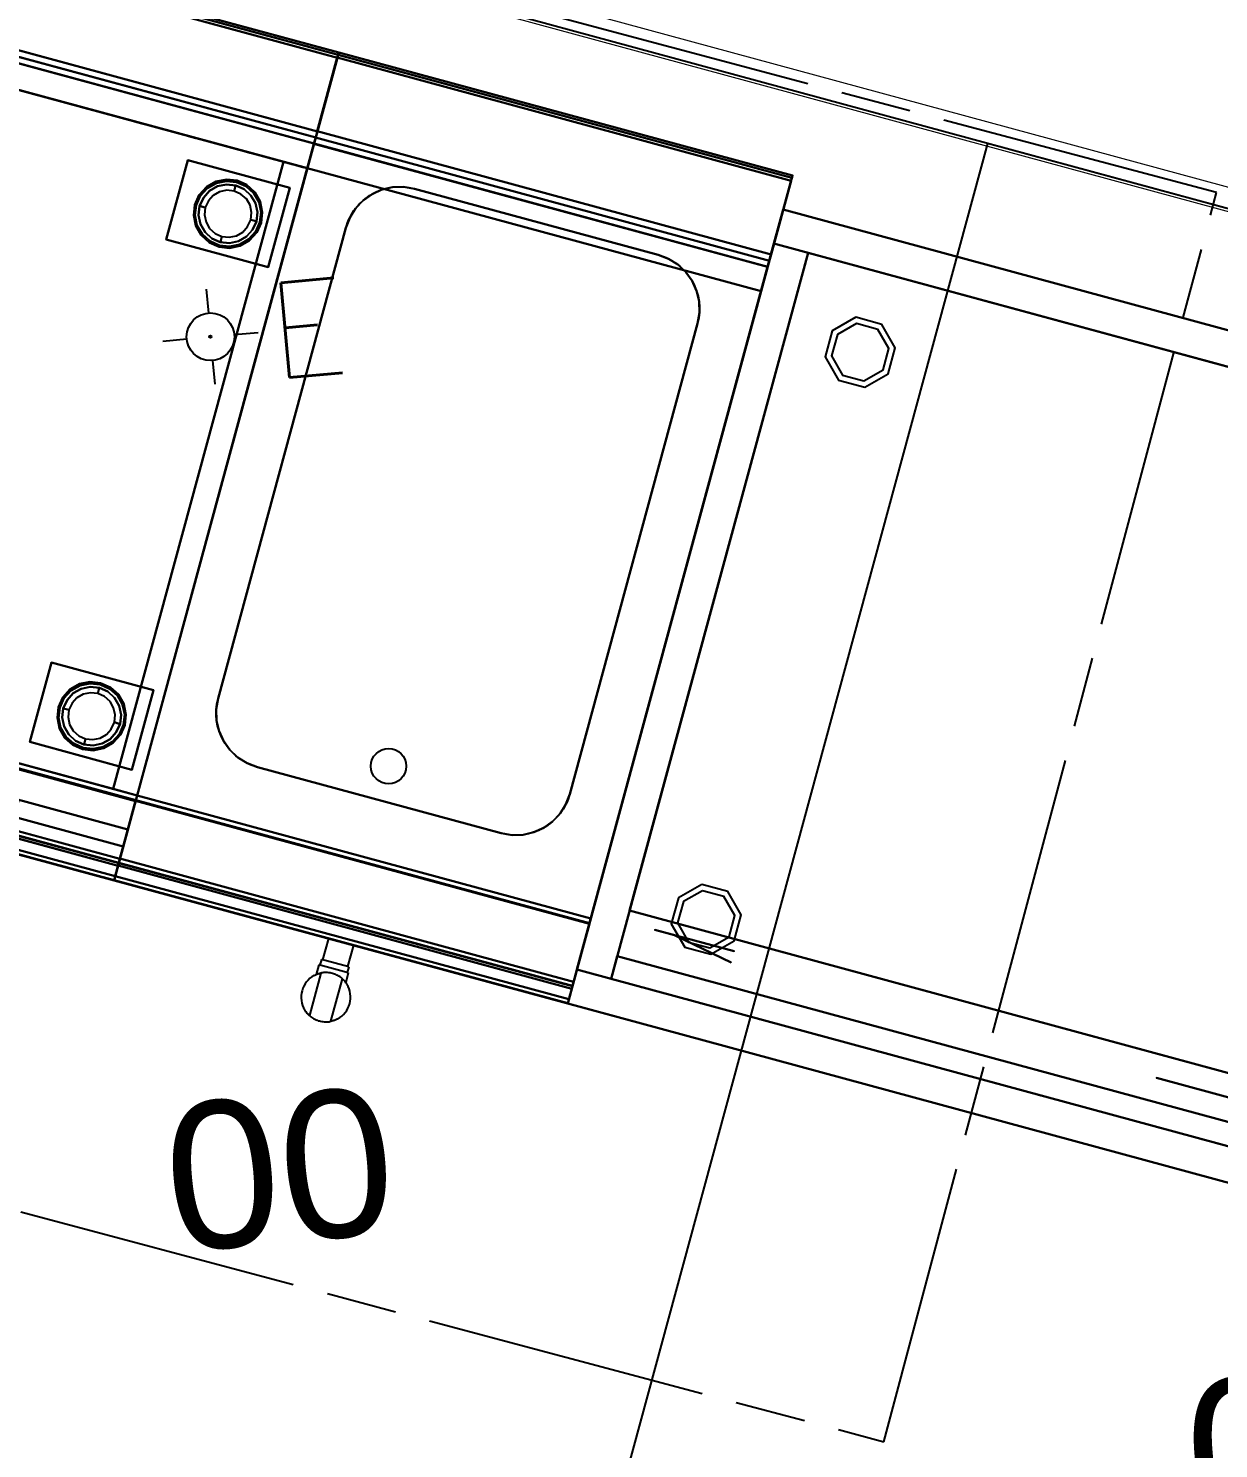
# Model space of a CAD drawing. Header units: millimetres. Extents: x 24907 to 30960, y 3978 to 9944.
# Drawn here: x 28012 to 28113.3, y 7089.3 to 7210.2 of the extents above; entities that cross this region are included whole.
import ezdxf
from ezdxf.enums import TextEntityAlignment as Align

# ---------------------------------------------------------------- set-up
doc = ezdxf.new("R2010")
doc.units = ezdxf.units.MM
for name, pattern in [('ACAD_ISO08W100', [36, 24, -3, 6, -3]), ('DASHED2', [9.525, 6.35, -3.175]), ('NASCOSTA', [0.375, 0.25, -0.125])]:
    doc.linetypes.add(name, pattern=pattern)
for name, color, linetype in [('200-EquipBlack-3d', 250, 'Continuous'), ('200-EquipBlu-3d', 5, 'Continuous'), ('200-EquipBorder-2d', 9, 'Continuous'), ('200-EquipGreen-3d', 3, 'Continuous'), ('200-EquipHidden-2D', 53, 'DASHED2'), ('200-EquipID-2d', 7, 'Continuous'), ('200-EquipInternal-2d', 252, 'Continuous'), ('200-EquipRed-3d', 1, 'Continuous'), ('200-EquipSteel-3d', 9, 'Continuous'), ('250-ele-2d', 20, 'Continuous'), ('HG-031 Müşteri Mevcut', 30, 'Continuous')]:
    doc.layers.add(name, color=color, linetype=linetype)
doc.layers.add('200-InsPoint-3D', color=3, linetype='Continuous', plot=False)
doc.layers.add('apn', color=100, linetype='Continuous', lineweight=20)
doc.styles.add('ARIAL', font='arial.ttf', dxfattribs={"width": 0.6, "height": 50})
doc.styles.add('ROMANS', font='micross.ttf')
doc.styles.add('SIMPLEX', font='simplex')
doc.styles.get("Standard").update_dxf_attribs({"font": 'arial.ttf'})

# ---------------------------------------------------------------- blocks, each defined once
blk = doc.blocks.new('ELECTROLUX-MC-CRUSCOTTO400')
at = {"layer": '200-EquipBorder-2d'}
for p, q in [((0, 0), (0, -75)), ((400, 0), (400, -75)), ((0, -75), (400, -75))]:
    blk.add_line(p, q, dxfattribs=at)
at = {"layer": '200-EquipSteel-3d'}
for points in [[(0, -55.8, 654.4), (0, 0, 660.5), (400, 0, 660.5), (400, -55.8, 654.4)], [(0, 0, 660.5), (0, 0, 900), (400, 0, 900), (400, 0, 660.5)], [(0, 0, 900), (0, -62, 900), (400, -62, 900), (400, 0, 900)], [(0, -4.3, 810.3), (0, -59.4, 692.2), (400, -59.4, 692.2), (400, -4.3, 810.3)], [(0, -71.2, 877.8), (0, -4.8, 813.1), (400, -4.8, 813.1), (400, -71.2, 877.8)], [(0, -59.7, 690.7), (0, -59.7, 657.9), (400, -59.7, 657.9), (400, -59.7, 690.7)], [(0, -74.8, 884.5), (0, -71.2, 877.8), (400, -71.2, 877.8), (400, -74.8, 884.5)]]:
    blk.add_3dface(points, dxfattribs=at)
for points, invisible_edges in [([(0, -4.4, 812.5), (0, -4.1, 811.8), (400, -4.1, 811.8), (400, -4.4, 812.5)], 10), ([(0, -4.1, 811.8), (0, -4.1, 811), (400, -4.1, 811), (400, -4.1, 811.8)], 10), ([(0, -4.1, 811), (0, -4.3, 810.3), (400, -4.3, 810.3), (400, -4.1, 811)], 8), ([(0, -4.8, 813.1), (0, -4.4, 812.5), (400, -4.4, 812.5), (400, -4.8, 813.1)], 2), ([(0, -57.3, 654.6), (0, -55.8, 654.4), (400, -55.8, 654.4), (400, -57.3, 654.6)], 8), ([(0, -58.5, 655.3), (0, -57.3, 654.6), (400, -57.3, 654.6), (400, -58.5, 655.3)], 10), ([(0, -59.4, 656.5), (0, -58.5, 655.3), (400, -58.5, 655.3), (400, -59.4, 656.5)], 10), ([(0, -59.4, 692.2), (0, -59.5, 691.8), (400, -59.5, 691.8), (400, -59.4, 692.2)], 2), ([(0, -59.7, 657.9), (0, -59.4, 656.5), (400, -59.4, 656.5), (400, -59.7, 657.9)], 2), ([(0, -59.5, 691.8), (0, -59.6, 691.5), (400, -59.6, 691.5), (400, -59.5, 691.8)], 10), ([(0, -59.6, 691.5), (0, -59.7, 691.1), (400, -59.7, 691.1), (400, -59.6, 691.5)], 10), ([(0, -59.7, 691.1), (0, -59.7, 690.7), (400, -59.7, 690.7), (400, -59.7, 691.1)], 8), ([(0, -62, 900), (0, -69.2, 897.8), (400, -69.2, 897.8), (400, -62, 900)], 2), ([(0, -69.2, 897.8), (0, -74, 892), (400, -74, 892), (400, -69.2, 897.8)], 10), ([(0, -74, 892), (0, -74.8, 884.5), (400, -74.8, 884.5), (400, -74, 892)], 8)]:
    blk.add_3dface(points, dxfattribs=dict(at, invisible_edges=invisible_edges))
at = {"layer": '200-InsPoint-3D'}
for p in [(0, -75), (400, -75)]:
    blk.add_point(p, dxfattribs=at)
blk = doc.blocks.new('ELECTROLUX-MC7-WORKTOP-400')
at = {"layer": '200-EquipSteel-3d'}
blk.add_3dface([(400, -80.5, 900), (0, -80.5, 900), (0, -655, 900), (400, -655, 900)], dxfattribs=at)
blk = doc.blocks.new('ELECTROLUX-MC7-BODY400X250')
at = {"layer": '200-EquipBorder-2d'}
for p, q in [((0, 0), (400, 0)), ((0, -655), (0, 0)), ((400, 0), (400, -655))]:
    blk.add_line(p, q, dxfattribs=at)
at = {"layer": '200-EquipInternal-2d'}
blk.add_line((0, -80), (400, -80), dxfattribs=at)
at = {"layer": '200-EquipSteel-3d'}
for points, invisible_edges in [([(0, -0.3, 912.2), (0, 0, 910.5), (400, 0, 910.5), (400, -0.3, 912.2)], 8), ([(0, 0, 902.7), (0, -0.1, 901.8), (400, -0.1, 901.8), (400, 0, 902.7)], 2), ([(0, -0.1, 901.8), (0, -0.5, 901), (400, -0.5, 901), (400, -0.1, 901.8)], 10), ([(0, -1.3, 913.7), (0, -0.3, 912.2), (400, -0.3, 912.2), (400, -1.3, 913.7)], 10), ([(0, -0.5, 901), (0, -1.2, 900.4), (400, -1.2, 900.4), (400, -0.5, 901)], 10), ([(0, -1.2, 900.4), (0, -2, 900), (400, -2, 900), (400, -1.2, 900.4)], 8), ([(0, -2.8, 914.7), (0, -1.3, 913.7), (400, -1.3, 913.7), (400, -2.8, 914.7)], 10), ([(0, -655, 650), (0, -655, 900), (0, -2, 900), (0, -102, 724)], 12), ([(0, -2, 900), (0, -2, 724), (0, -102, 724)], 8), ([(0, -4.5, 915), (0, -2.8, 914.7), (400, -2.8, 914.7), (400, -4.5, 915)], 2), ([(400, -655, 650), (400, -102, 724), (400, -2, 900), (400, -655, 900)], 3), ([(400, -2, 900), (400, -2, 724), (400, -102, 724)], 8), ([(0, -71.6, 914.6), (0, -69.5, 915), (400, -69.5, 915), (400, -71.6, 914.6)], 8), ([(0, -73.4, 913.4), (0, -71.6, 914.6), (400, -71.6, 914.6), (400, -73.4, 913.4)], 10), ([(0, -74.6, 911.6), (0, -73.4, 913.4), (400, -73.4, 913.4), (400, -74.6, 911.6)], 10), ([(0, -75, 909.5), (0, -74.6, 911.6), (400, -74.6, 911.6), (400, -75, 909.5)], 2), ([(0, -75.5, 903.6), (0, -75, 905.7), (400, -75, 905.7), (400, -75.5, 903.6)], 8), ([(0, -76.6, 901.8), (0, -75.5, 903.6), (400, -75.5, 903.6), (400, -76.6, 901.8)], 10), ([(0, -78.4, 900.5), (0, -76.6, 901.8), (400, -76.6, 901.8), (400, -78.4, 900.5)], 10), ([(0, -80.5, 900), (0, -78.4, 900.5), (400, -78.4, 900.5), (400, -80.5, 900)], 2), ([(0, -102, 724), (0, -655, 650), (0, -102, 650)], 1), ([(400, -102, 724), (400, -655, 650), (400, -102, 650)], 1)]:
    blk.add_3dface(points, dxfattribs=dict(at, invisible_edges=invisible_edges))
for points in [[(0, 0, 910.5), (0, 0, 902.7), (400, 0, 902.7), (400, 0, 910.5)], [(0, -2, 724), (0, -2, 900), (400, -2, 900), (400, -2, 724)], [(0, -2, 724), (0, -102, 724), (400, -102, 724), (400, -2, 724)], [(0, -69.5, 915), (0, -4.5, 915), (400, -4.5, 915), (400, -69.5, 915)], [(0, -75, 905.7), (0, -75, 909.5), (400, -75, 909.5), (400, -75, 905.7)], [(0, -655, 650), (0, -102, 650), (400, -102, 650), (400, -655, 650)], [(0, -102, 650), (400, -102, 650), (400, -102, 724), (0, -102, 724)], [(0, -655, 650), (400, -655, 650), (400, -655, 900), (0, -655, 900)]]:
    blk.add_3dface(points, dxfattribs=at)
at = {"layer": '200-InsPoint-3D'}
for p in [(0, 0), (400, 0)]:
    blk.add_point(p, dxfattribs=at)
blk = doc.blocks.new('E7WTNDN000')
for name, p in [('ELECTROLUX-MC7-BODY400X250', (0, 0)), ('ELECTROLUX-MC7-WORKTOP-400', (0, 0)), ('ELECTROLUX-MC-CRUSCOTTO400', (0, -655))]:
    blk.add_blockref(name, p)
blk = doc.blocks.new('ELECTROLUX-MC7-BAINMARIE-400')
at = {"layer": '200-EquipInternal-2d'}
blk.add_lwpolyline([(307.5, -605), (92.5, -605, -0.414214), (45, -557.5), (45, -142.5, -0.414214), (92.5, -95), (307.5, -95, -0.414214), (355, -142.5), (355, -557.5, -0.414214)], format="xyb", close=True, dxfattribs=at)
blk.add_circle((200, -575), 15, dxfattribs=at)
at = {"layer": '200-EquipSteel-3d'}
for points, invisible_edges in [([(92.5, -95, 900), (83.2, -95.9, 900), (0, -80.5, 900)], 10), ([(83.2, -95.9, 900), (74.3, -98.6, 900), (0, -80.5, 900)], 10), ([(74.3, -98.6, 900), (66.1, -103, 900), (0, -80.5, 900)], 10), ([(66.1, -103, 900), (58.9, -108.9, 900), (0, -80.5, 900)], 10), ([(58.9, -108.9, 900), (53, -116.1, 900), (0, -80.5, 900)], 10), ([(53, -116.1, 900), (48.6, -124.3, 900), (0, -80.5, 900)], 10), ([(48.6, -124.3, 900), (45.9, -133.2, 900), (0, -80.5, 900)], 10), ([(45.9, -133.2, 900), (45, -142.5, 900), (0, -80.5, 900)], 10), ([(400, -80.5, 900), (307.5, -95, 900), (92.5, -95, 900), (0, -80.5, 900)], 5), ([(0, -80.5, 900), (45, -142.5, 900), (45, -557.5, 900), (0, -655, 900)], 5), ([(307.5, -95, 900), (316.8, -95.9, 900), (400, -80.5, 900)], 10), ([(316.8, -95.9, 900), (325.7, -98.6, 900), (400, -80.5, 900)], 10), ([(325.7, -98.6, 900), (333.9, -103, 900), (400, -80.5, 900)], 10), ([(333.9, -103, 900), (341.1, -108.9, 900), (400, -80.5, 900)], 10), ([(341.1, -108.9, 900), (347, -116.1, 900), (400, -80.5, 900)], 10), ([(347, -116.1, 900), (351.4, -124.3, 900), (400, -80.5, 900)], 10), ([(351.4, -124.3, 900), (354.1, -133.2, 900), (400, -80.5, 900)], 10), ([(354.1, -133.2, 900), (355, -142.5, 900), (400, -80.5, 900)], 10), ([(400, -80.5, 900), (355, -142.5, 900), (355, -557.5, 900), (400, -655, 900)], 5), ([(74.3, -98.6, 750), (83.2, -95.9, 750), (83.2, -95.9, 900), (74.3, -98.6, 900)], 10), ([(83.2, -95.9, 750), (74.3, -98.6, 750), (74.3, -601.4, 750), (83.2, -604.1, 750)], 10), ([(83.2, -95.9, 750), (92.5, -95, 750), (92.5, -95, 900), (83.2, -95.9, 900)], 8), ([(92.5, -95, 750), (83.2, -95.9, 750), (83.2, -604.1, 750), (92.5, -605, 750)], 10), ([(307.5, -95, 750), (307.5, -605, 750), (92.5, -605, 750), (92.5, -95, 750)], 5), ([(307.5, -95, 750), (316.8, -95.9, 750), (316.8, -95.9, 900), (307.5, -95, 900)], 2), ([(307.5, -95, 750), (316.8, -95.9, 750), (316.8, -604.1, 750), (307.5, -605, 750)], 10), ([(316.8, -95.9, 750), (325.7, -98.6, 750), (325.7, -98.6, 900), (316.8, -95.9, 900)], 10), ([(316.8, -95.9, 750), (325.7, -98.6, 750), (325.7, -601.4, 750), (316.8, -604.1, 750)], 10), ([(58.9, -108.9, 750), (66.1, -103, 750), (66.1, -103, 900), (58.9, -108.9, 900)], 10), ([(66.1, -103, 750), (58.9, -108.9, 750), (58.9, -591.1, 750), (66.1, -597, 750)], 10), ([(66.1, -103, 750), (74.3, -98.6, 750), (74.3, -98.6, 900), (66.1, -103, 900)], 10), ([(74.3, -98.6, 750), (66.1, -103, 750), (66.1, -597, 750), (74.3, -601.4, 750)], 10), ([(325.7, -98.6, 750), (333.9, -103, 750), (333.9, -103, 900), (325.7, -98.6, 900)], 10), ([(325.7, -98.6, 750), (333.9, -103, 750), (333.9, -597, 750), (325.7, -601.4, 750)], 10), ([(333.9, -103, 750), (341.1, -108.9, 750), (341.1, -108.9, 900), (333.9, -103, 900)], 10), ([(333.9, -103, 750), (341.1, -108.9, 750), (341.1, -591.1, 750), (333.9, -597, 750)], 10), ([(48.6, -124.3, 750), (53, -116.1, 750), (53, -116.1, 900), (48.6, -124.3, 900)], 10), ([(53, -116.1, 750), (48.6, -124.3, 750), (48.6, -575.7, 750), (53, -583.9, 750)], 10), ([(53, -116.1, 750), (58.9, -108.9, 750), (58.9, -108.9, 900), (53, -116.1, 900)], 10), ([(58.9, -108.9, 750), (53, -116.1, 750), (53, -583.9, 750), (58.9, -591.1, 750)], 10), ([(341.1, -108.9, 750), (347, -116.1, 750), (347, -116.1, 900), (341.1, -108.9, 900)], 10), ([(341.1, -108.9, 750), (347, -116.1, 750), (347, -583.9, 750), (341.1, -591.1, 750)], 10), ([(347, -116.1, 750), (351.4, -124.3, 750), (351.4, -124.3, 900), (347, -116.1, 900)], 10), ([(347, -116.1, 750), (351.4, -124.3, 750), (351.4, -575.7, 750), (347, -583.9, 750)], 10), ([(45.9, -133.2, 750), (48.6, -124.3, 750), (48.6, -124.3, 900), (45.9, -133.2, 900)], 10), ([(48.6, -124.3, 750), (45.9, -133.2, 750), (45.9, -566.8, 750), (48.6, -575.7, 750)], 10), ([(351.4, -124.3, 750), (354.1, -133.2, 750), (354.1, -133.2, 900), (351.4, -124.3, 900)], 10), ([(351.4, -124.3, 750), (354.1, -133.2, 750), (354.1, -566.8, 750), (351.4, -575.7, 750)], 10), ([(45, -142.5, 750), (45.9, -133.2, 750), (45.9, -133.2, 900), (45, -142.5, 900)], 2), ([(45.9, -133.2, 750), (45, -142.5, 750), (45, -557.5, 750), (45.9, -566.8, 750)], 8), ([(354.1, -133.2, 750), (355, -142.5, 750), (355, -142.5, 900), (354.1, -133.2, 900)], 8), ([(354.1, -133.2, 750), (355, -142.5, 750), (355, -557.5, 750), (354.1, -566.8, 750)], 8), ([(45.9, -566.8, 900), (45, -557.5, 900), (0, -655, 900)], 10), ([(48.6, -575.7, 900), (45.9, -566.8, 900), (0, -655, 900)], 10), ([(45.9, -566.8, 750), (45, -557.5, 750), (45, -557.5, 900), (45.9, -566.8, 900)], 8), ([(48.6, -575.7, 750), (45.9, -566.8, 750), (45.9, -566.8, 900), (48.6, -575.7, 900)], 10), ([(354.1, -566.8, 750), (351.4, -575.7, 750), (351.4, -575.7, 900), (354.1, -566.8, 900)], 10), ([(351.4, -575.7, 900), (354.1, -566.8, 900), (400, -655, 900)], 10), ([(355, -557.5, 750), (354.1, -566.8, 750), (354.1, -566.8, 900), (355, -557.5, 900)], 2), ([(354.1, -566.8, 900), (355, -557.5, 900), (400, -655, 900)], 10), ([(53, -583.9, 900), (48.6, -575.7, 900), (0, -655, 900)], 10), ([(53, -583.9, 750), (48.6, -575.7, 750), (48.6, -575.7, 900), (53, -583.9, 900)], 10), ([(351.4, -575.7, 750), (347, -583.9, 750), (347, -583.9, 900), (351.4, -575.7, 900)], 10), ([(347, -583.9, 900), (351.4, -575.7, 900), (400, -655, 900)], 10), ([(58.9, -591.1, 900), (53, -583.9, 900), (0, -655, 900)], 10), ([(66.1, -597, 900), (58.9, -591.1, 900), (0, -655, 900)], 10), ([(58.9, -591.1, 750), (53, -583.9, 750), (53, -583.9, 900), (58.9, -591.1, 900)], 10), ([(66.1, -597, 750), (58.9, -591.1, 750), (58.9, -591.1, 900), (66.1, -597, 900)], 10), ([(341.1, -591.1, 750), (333.9, -597, 750), (333.9, -597, 900), (341.1, -591.1, 900)], 10), ([(333.9, -597, 900), (341.1, -591.1, 900), (400, -655, 900)], 10), ([(347, -583.9, 750), (341.1, -591.1, 750), (341.1, -591.1, 900), (347, -583.9, 900)], 10), ([(341.1, -591.1, 900), (347, -583.9, 900), (400, -655, 900)], 10), ([(74.3, -601.4, 900), (66.1, -597, 900), (0, -655, 900)], 10), ([(83.2, -604.1, 900), (74.3, -601.4, 900), (0, -655, 900)], 10), ([(92.5, -605, 900), (83.2, -604.1, 900), (0, -655, 900)], 10), ([(74.3, -601.4, 750), (66.1, -597, 750), (66.1, -597, 900), (74.3, -601.4, 900)], 10), ([(83.2, -604.1, 750), (74.3, -601.4, 750), (74.3, -601.4, 900), (83.2, -604.1, 900)], 10), ([(92.5, -605, 750), (83.2, -604.1, 750), (83.2, -604.1, 900), (92.5, -605, 900)], 2), ([(316.8, -604.1, 750), (307.5, -605, 750), (307.5, -605, 900), (316.8, -604.1, 900)], 8), ([(307.5, -605, 900), (316.8, -604.1, 900), (400, -655, 900)], 10), ([(325.7, -601.4, 750), (316.8, -604.1, 750), (316.8, -604.1, 900), (325.7, -601.4, 900)], 10), ([(316.8, -604.1, 900), (325.7, -601.4, 900), (400, -655, 900)], 10), ([(333.9, -597, 750), (325.7, -601.4, 750), (325.7, -601.4, 900), (333.9, -597, 900)], 10), ([(325.7, -601.4, 900), (333.9, -597, 900), (400, -655, 900)], 10), ([(400, -655, 900), (307.5, -605, 900), (92.5, -605, 900), (0, -655, 900)], 5)]:
    blk.add_3dface(points, dxfattribs=dict(at, invisible_edges=invisible_edges))
for points in [[(92.5, -95, 750), (307.5, -95, 750), (307.5, -95, 900), (92.5, -95, 900)], [(45, -557.5, 750), (45, -142.5, 750), (45, -142.5, 900), (45, -557.5, 900)], [(355, -142.5, 750), (355, -557.5, 750), (355, -557.5, 900), (355, -142.5, 900)], [(307.5, -605, 750), (92.5, -605, 750), (92.5, -605, 900), (307.5, -605, 900)]]:
    blk.add_3dface(points, dxfattribs=at)
blk = doc.blocks.new('ELECTROLUX-MC7-FRYER-VALVE2')
at = {"layer": '200-EquipBorder-2d'}
for p, q in [((-11, 48), (-11, 29.3)), ((11, 48), (11, 29.3)), ((0, 24.3), (-13, 24.3)), ((-13, 24.3), (-13, 15.8)), ((0, 29.3), (-12, 29.3)), ((-12, 29.3), (-12, 24.3)), ((12, 29.3), (0, 29.3)), ((13, 24.3), (0, 24.3)), ((12, 29.3), (12, 24.3)), ((13, 24.3), (13, 15.8)), ((-9.5, 18), (-9.5, -19.4)), ((9.5, -19.4), (9.5, 18))]:
    blk.add_line(p, q, dxfattribs=at)
for start, end in [(133.6678, 226.3322), (313.6678, 46.3322)]:
    blk.add_arc((0, -0.7), 21, start, end, dxfattribs=at)
for points, knots in [([(-14.5, 14.5), (-14.2, 14.8), (-13.9, 15), (-13.3, 15.6), (-12.9, 15.8), (-12.3, 16.3), (-12, 16.6), (-11.4, 17), (-11.1, 17.1), (-10.6, 17.4), (-10.5, 17.5), (-10.1, 17.7), (-10, 17.8), (-9.7, 17.9), (-9.6, 18), (-9.5, 18), (-9.5, 18), (-9.5, 18)], [-8.491993, -8.491993, -8.491993, -8.491993, -7.291224, -7.291224, -6.090455, -6.090455, -4.889687, -4.889687, -3.688918, -3.688918, -2.766689, -2.766689, -1.844459, -1.844459, -0.92223, -0.92223, 0, 0, 0, 0]), ([(9.5, 18), (9, 18.3), (8.6, 18.5), (7.4, 19), (6.8, 19.2), (5.4, 19.6), (4.8, 19.8), (3.4, 20), (2.7, 20.1), (1.3, 20.3), (0.7, 20.3), (-0.7, 20.3), (-1.3, 20.3), (-2.7, 20.1), (-3.4, 20), (-4.8, 19.8), (-5.4, 19.6), (-6.8, 19.2), (-7.4, 19), (-8.6, 18.5), (-9, 18.3), (-9.5, 18)], [54.603966, 54.603966, 54.603966, 54.603966, 56.100956, 56.100956, 58.105876, 58.105876, 60.110796, 60.110796, 62.115717, 62.115717, 64.120637, 64.120637, 66.125557, 66.125557, 68.130478, 68.130478, 70.135398, 70.135398, 72.140318, 72.140318, 73.637308, 73.637308, 73.637308, 73.637308]), ([(9.5, 18), (9.5, 18), (9.5, 18), (9.6, 18), (9.7, 17.9), (10, 17.8), (10.1, 17.7), (10.5, 17.5), (10.6, 17.4), (11.1, 17.1), (11.4, 17), (12, 16.6), (12.3, 16.3), (12.9, 15.8), (13.3, 15.6), (13.9, 15), (14.2, 14.8), (14.5, 14.5)], [19.162047, 19.162047, 19.162047, 19.162047, 20.084276, 20.084276, 21.006506, 21.006506, 21.928735, 21.928735, 22.850965, 22.850965, 24.051734, 24.051734, 25.252502, 25.252502, 26.453271, 26.453271, 27.65404, 27.65404, 27.65404, 27.65404]), ([(-9.5, -19.4), (-9.5, -19.4), (-9.5, -19.4), (-9.6, -19.4), (-9.7, -19.3), (-10, -19.2), (-10.1, -19.1), (-10.5, -18.9), (-10.6, -18.8), (-11.1, -18.5), (-11.4, -18.4), (-12, -18), (-12.3, -17.7), (-12.9, -17.2), (-13.3, -17), (-13.9, -16.4), (-14.2, -16.2), (-14.5, -15.9)], [0, 0, 0, 0, 0.92223, 0.92223, 1.844459, 1.844459, 2.766689, 2.766689, 3.688918, 3.688918, 4.889687, 4.889687, 6.090455, 6.090455, 7.291224, 7.291224, 8.491993, 8.491993, 8.491993, 8.491993]), ([(-9.5, -19.4), (-9, -19.7), (-8.6, -19.9), (-7.4, -20.4), (-6.8, -20.6), (-5.4, -21), (-4.8, -21.2), (-3.4, -21.4), (-2.7, -21.5), (-1.3, -21.7), (-0.7, -21.7), (0, -21.7), (0.7, -21.7), (1.3, -21.7), (2.7, -21.5), (3.4, -21.4), (4.8, -21.2), (5.4, -21), (6.8, -20.6), (7.4, -20.4), (8.6, -19.9), (9, -19.7), (9.5, -19.4)], [118.724603, 118.724603, 118.724603, 118.724603, 120.221593, 120.221593, 122.226513, 122.226513, 124.231433, 124.231433, 126.236354, 126.236354, 128.241274, 128.241274, 128.241274, 130.246194, 130.246194, 132.251115, 132.251115, 134.256035, 134.256035, 136.260955, 136.260955, 137.757945, 137.757945, 137.757945, 137.757945]), ([(14.5, -15.9), (14.2, -16.2), (13.9, -16.4), (13.3, -17), (12.9, -17.2), (12.3, -17.7), (12, -18), (11.4, -18.4), (11.1, -18.5), (10.6, -18.8), (10.5, -18.9), (10.1, -19.1), (10, -19.2), (9.7, -19.3), (9.6, -19.4), (9.5, -19.4), (9.5, -19.4), (9.5, -19.4)], [10.670054, 10.670054, 10.670054, 10.670054, 11.870823, 11.870823, 13.071591, 13.071591, 14.27236, 14.27236, 15.473129, 15.473129, 16.395358, 16.395358, 17.317588, 17.317588, 18.239817, 18.239817, 19.162047, 19.162047, 19.162047, 19.162047])]:
    blk.add_open_spline(points, degree=3, knots=knots, dxfattribs=at)
blk = doc.blocks.new('E7BMEDB000')
for name, p in [('ELECTROLUX-MC7-BODY400X250', (0, 0)), ('ELECTROLUX-MC7-BAINMARIE-400', (0, 0)), ('ELECTROLUX-MC-CRUSCOTTO400', (0, -655)), ('ELECTROLUX-MC7-FRYER-VALVE2', (200, -778))]:
    blk.add_blockref(name, p)
blk = doc.blocks.new('attrib')
at = {"layer": '200-EquipID-2d', "style": 'ARIAL'}
blk.add_attdef('POS', text='', height=2.5, dxfattribs=at).set_placement((0, 0, -1), align=Align.MIDDLE)
at = {"layer": '200-EquipID-2d', "style": 'ROMANS', "flags": 1}
for tag, p in [('ZONA', (0, -4.905, -2)), ('EQUIPMENTDATA', (0, -7.89, -2)), ('LONGDESCR', (0, -11.302, -2)), ('EQUIPMENTCONN', (0, -14.714, -2)), ('ACCESSORYDATA', (0, -18.552, -2)), ('ACCESSORYCONN', (0, -21.857, -2))]:
    blk.add_attdef(tag, text='', height=2.5, dxfattribs=at).set_placement(p, align=Align.CENTER)
blk = doc.blocks.new('MTC1400P')
at = {"layer": '200-EquipBlack-3d', "extrusion": (0, -1, 0), "elevation": 620}
blk.add_lwpolyline([(125, 525), (55, 525), (55, 725), (125, 725)], close=True, dxfattribs=at)
at = {"layer": '200-EquipBlack-3d'}
for points in [[(72.5, -620, 525), (72.5, -620, 725), (55, -620, 725), (55, -620, 525)], [(125, -630, 725), (125, -630, 525), (72.5, -620, 525), (72.5, -620, 725)]]:
    blk.add_3dface(points, dxfattribs=at)
at = {"layer": '200-EquipBorder-2d'}
blk.add_lwpolyline([(0, 0), (1400, 0), (1400, -700), (0, -700)], close=True, dxfattribs=at)
at = {"layer": '200-EquipInternal-2d', "linetype": 'NASCOSTA'}
blk.add_lwpolyline([(0, -670), (700, -670), (700, -685), (1400, -685)], dxfattribs=at)
at = {"layer": '200-EquipSteel-3d', "elevation": 50}
for points in [[(83.5, -72.3), (67.3, -88.5), (67.3, -111.5), (83.5, -127.7), (106.5, -127.7), (122.7, -111.5), (122.7, -88.5), (106.5, -72.3)], [(83.5, -572.3), (67.3, -588.5), (67.3, -611.5), (83.5, -627.7), (106.5, -627.7), (122.7, -611.5), (122.7, -588.5), (106.5, -572.3)]]:
    blk.add_lwpolyline(points, close=True, dxfattribs=at)
at = {"layer": '200-EquipSteel-3d'}
for points in [[(85.6, -77.3), (72.3, -90.6), (72.3, -109.4), (85.6, -122.7), (104.4, -122.7), (117.7, -109.4), (117.7, -90.6), (104.4, -77.3)], [(85.6, -577.3), (72.3, -590.6), (72.3, -609.4), (85.6, -622.7), (104.4, -622.7), (117.7, -609.4), (117.7, -590.6), (104.4, -577.3)]]:
    blk.add_lwpolyline(points, close=True, dxfattribs=at)
at = {"layer": '200-EquipSteel-3d', "extrusion": (0, -1, 0)}
for points, elevation in [([(30, 240), (660, 240), (660, 810), (30, 810)], 610), ([(1110, 240), (500, 240), (500, 810), (1110, 810)], 630)]:
    blk.add_lwpolyline(points, close=True, dxfattribs=dict(at, elevation=elevation))
at = {"layer": '200-EquipSteel-3d', "invisible_edges": 15}
for points in [[(30, -630, 810), (55, -630, 725), (125, -630, 725), (660, -630, 810)], [(55, -630, 525), (30, -630, 240), (30, -630, 810), (55, -630, 725)], [(660, -630, 240), (125, -630, 525), (55, -630, 525), (30, -630, 240)], [(125, -630, 725), (660, -630, 810), (660, -630, 240), (125, -630, 525)], [(500, -650, 240), (1015, -650, 525), (1085, -650, 525), (1110, -650, 240)], [(1110, -650, 810), (1085, -650, 725), (1015, -650, 725), (500, -650, 810)], [(1015, -650, 725), (500, -650, 810), (500, -650, 240), (1015, -650, 525)]]:
    blk.add_3dface(points, dxfattribs=at)
at = {"layer": '200-InsPoint-3D'}
for p in [(0, 0), (0, -700)]:
    blk.add_point(p, dxfattribs=at)
blk.add_attdef('DISTANG', (0, 0), '', height=1, dxfattribs=at)
at = {"layer": '200-EquipSteel-3d'}
mesh = blk.add_polymesh((6, 3), dxfattribs=at)
for k, corner in enumerate([(1400, -30, 850), (1400, -30, 240), (1400, -30, 240), (0, -30, 850), (0, -30, 240), (0, -30, 240), (0, 0, 850), (0, 0, 240), (0, -30, 240), (1400, 0, 850), (1400, 0, 240), (1400, -30, 240), (1400, 0, 850), (1400, 0, 850), (1400, -30, 850), (0, 0, 850), (0, 0, 850), (0, -30, 850)]):
    mesh.set_mesh_vertex(divmod(k, 3), corner)
mesh = blk.add_polymesh((6, 3), dxfattribs=at)
for k, corner in enumerate([(1400, -700, 900), (1400, -700, 850), (1400, -700, 850), (0, -700, 900), (0, -700, 850), (0, -700, 850), (0, 0, 900), (0, 0, 850), (0, -700, 850), (1400, 0, 900), (1400, 0, 850), (1400, -700, 850), (1400, 0, 900), (1400, 0, 900), (1400, -700, 900), (0, 0, 900), (0, 0, 900), (0, -700, 900)]):
    mesh.set_mesh_vertex(divmod(k, 3), corner)
mesh = blk.add_polymesh((6, 3), dxfattribs=at)
for k, corner in enumerate([(30, -670, 850), (30, -670, 200), (30, -670, 200), (0, -670, 850), (0, -670, 200), (0, -670, 200), (0, -30, 850), (0, -30, 200), (0, -670, 200), (30, -30, 850), (30, -30, 200), (30, -670, 200), (30, -30, 850), (30, -30, 850), (30, -670, 850), (0, -30, 850), (0, -30, 850), (0, -670, 850)]):
    mesh.set_mesh_vertex(divmod(k, 3), corner)
mesh = blk.add_polymesh((6, 3), dxfattribs=at)
for k, corner in enumerate([(1250, -610, 530), (1250, -610, 490), (1250, -610, 490), (30, -610, 530), (30, -610, 490), (30, -610, 490), (30, -30, 530), (30, -30, 490), (30, -610, 490), (1250, -30, 530), (1250, -30, 490), (1250, -610, 490), (1250, -30, 530), (1250, -30, 530), (1250, -610, 530), (30, -30, 530), (30, -30, 530), (30, -610, 530)]):
    mesh.set_mesh_vertex(divmod(k, 3), corner)
mesh = blk.add_polymesh((6, 3), dxfattribs=at)
for k, corner in enumerate([(1370, -670, 240), (1370, -670, 200), (1370, -670, 200), (30, -670, 240), (30, -670, 200), (30, -670, 200), (30, -30, 240), (30, -30, 200), (30, -670, 200), (1370, -30, 240), (1370, -30, 200), (1370, -670, 200), (1370, -30, 240), (1370, -30, 240), (1370, -670, 240), (30, -30, 240), (30, -30, 240), (30, -670, 240)]):
    mesh.set_mesh_vertex(divmod(k, 3), corner)
mesh = blk.add_polymesh((6, 3), dxfattribs=at)
for k, corner in enumerate([(1370, -670, 850), (1370, -670, 810), (1370, -670, 810), (30, -670, 850), (30, -670, 810), (30, -670, 810), (30, -650, 850), (30, -650, 810), (30, -670, 810), (1370, -650, 850), (1370, -650, 810), (1370, -670, 810), (1370, -650, 850), (1370, -650, 850), (1370, -670, 850), (30, -650, 850), (30, -650, 850), (30, -670, 850)]):
    mesh.set_mesh_vertex(divmod(k, 3), corner)
blk = doc.blocks.new('ELECTROLUX-MC-BASEREFUNIT')
at = {"layer": '200-EquipSteel-3d'}
for points in [[(0, 70, 155), (0, 70, 600), (304, 70, 600), (304, 70, 155)], [(0, 70, 600), (0, 30, 600), (304, 30, 600), (304, 70, 600)], [(0, 30, 155), (0, 70, 155), (304, 70, 155), (304, 30, 155)], [(304, 30, 500), (0, 30, 500), (0, 45, 500), (304, 45, 500)], [(0, 45, 500), (0, 45, 585), (304, 45, 585), (304, 45, 500)], [(0, 30, 585), (0, 45, 585), (304, 45, 585), (304, 30, 585)], [(0, 30, 500), (0, 30, 155), (304, 30, 155), (304, 30, 500)], [(304, 30, 600), (0, 30, 600), (0, 30, 585), (304, 30, 585)]]:
    blk.add_3dface(points, dxfattribs=at)
for points, invisible_edges in [([(0, 45, 585), (0, 70, 600), (0, 70, 155), (0, 45, 500)], 5), ([(0, 45, 500), (0, 30, 500), (0, 30, 155), (0, 70, 155)], 8), ([(0, 70, 600), (0, 45, 585), (0, 30, 585), (0, 30, 600)], 1), ([(304, 45, 585), (304, 70, 600), (304, 70, 155), (304, 45, 500)], 5), ([(304, 45, 500), (304, 30, 500), (304, 30, 155), (304, 70, 155)], 8), ([(304, 70, 600), (304, 45, 585), (304, 30, 585), (304, 30, 600)], 1)]:
    blk.add_3dface(points, dxfattribs=dict(at, invisible_edges=invisible_edges))
blk = doc.blocks.new('ELECTROLUX-MC-BASECONTRPAN')
at = {"layer": '200-EquipBlu-3d', "ltscale": 0.7}
blk.add_3dface([(45, -3.6, -29.6), (57.2, -3.6, -29.6), (57.2, -3.6, -40), (45, -3.6, -40)], dxfattribs=at)
at = {"layer": '200-EquipGreen-3d', "ltscale": 0.7}
blk.add_3dface([(104.1, -3.6, -31), (111.1, -3.6, -31), (111.1, -3.6, -39), (104.1, -3.6, -39)], dxfattribs=at)
at = {"layer": '200-EquipRed-3d', "ltscale": 0.7}
blk.add_3dface([(61.9, -3.6, -30.1), (101.1, -3.6, -30.1), (101.1, -3.6, -40), (61.9, -3.6, -40)], dxfattribs=at)
at = {"layer": '200-EquipRed-3d'}
for points, invisible_edges in [([(192.1, -6.1, -35), (192.1, -2.2, -35), (192.1, -2.2, -23.8), (192.1, -9.3, -23.8)], 1), ([(192.1, -2.2, -35), (206.5, -2.2, -35), (206.5, -2.2, -23.8), (192.1, -2.2, -23.8)], 1), ([(192.1, -6.1, -35), (206.5, -6.1, -35), (206.5, -2.2, -35), (192.1, -2.2, -35)], 15), ([(192.1, -6.1, -46.2), (192.1, -2.2, -46.2), (192.1, -2.2, -35), (192.1, -6.1, -35)], 4), ([(192.1, -2.2, -46.2), (206.5, -2.2, -46.2), (206.5, -2.2, -35), (192.1, -2.2, -35)], 4), ([(192.1, -6.1, -35), (192.1, -2.2, -35), (206.5, -2.2, -35), (206.5, -6.1, -35)], 15), ([(192.1, -6.1, -35), (192.1, -9.3, -23.8), (206.5, -9.3, -23.8), (206.5, -6.1, -35)], 8), ([(192.1, -6.1, -46.2), (192.1, -6.1, -35), (206.5, -6.1, -35), (206.5, -6.1, -46.2)], 2), ([(206.5, -6.1, -35), (206.5, -9.3, -23.8), (206.5, -2.2, -23.8), (206.5, -2.2, -35)], 8), ([(206.5, -6.1, -46.2), (206.5, -6.1, -35), (206.5, -2.2, -35), (206.5, -2.2, -46.2)], 2)]:
    blk.add_3dface(points, dxfattribs=dict(at, invisible_edges=invisible_edges))
for points in [[(192.1, -9.3, -23.8), (192.1, -2.2, -23.8), (206.5, -2.2, -23.8), (206.5, -9.3, -23.8)], [(192.1, -6.1, -46.2), (206.5, -6.1, -46.2), (206.5, -2.2, -46.2), (192.1, -2.2, -46.2)]]:
    blk.add_3dface(points, dxfattribs=at)
at = {"layer": '200-EquipSteel-3d'}
blk.add_3dface([(0, 0, -85), (0, 0, 0), (304, 0, 0), (304, 0, -85)], dxfattribs=at)
at = {"layer": '200-EquipBlack-3d', "ltscale": 0.7}
mesh = blk.add_polyface(dxfattribs=at)
corners = [(39.1, -3.3, -47.5), (114.1, -3.3, -47.5), (114.1, -0.3, -47.5), (39.1, -0.3, -47.5), (39.1, -3.3, -22.5), (114.1, -3.3, -22.5), (114.1, -0.3, -22.5), (39.1, -0.3, -22.5)]
mesh.append_faces([[corners[k] for k in face] for face in [(0, 3, 2, 1), (4, 5, 6, 7), (0, 1, 5, 4), (3, 7, 6, 2), (0, 4, 7, 3), (1, 2, 6, 5)]])
at = {"layer": '200-EquipBlack-3d'}
mesh = blk.add_polyface(dxfattribs=at)
corners = [(190.8, -2.2, -47.5), (190.8, -2.2, -22.5), (190.8, -0.3, -22.5), (190.8, -0.3, -47.5), (207.8, -2.2, -47.5), (207.8, -2.2, -22.5), (207.8, -0.3, -22.5), (207.8, -0.3, -47.5)]
mesh.append_faces([[corners[k] for k in face] for face in [(0, 3, 2, 1), (4, 5, 6, 7), (0, 1, 5, 4), (3, 7, 6, 2), (0, 4, 7, 3), (1, 2, 6, 5)]])
blk = doc.blocks.new('ELECTROLUX-MC-LEG200')
at = {"layer": '200-EquipSteel-3d'}
for points in [[(-45, -35, 198), (-45, 35, 198), (45, 35, 198), (45, -35, 198)], [(-45, -35, 200), (45, -35, 200), (45, 35, 200), (-45, 35, 200)], [(-45, 35, 198), (-45, 35, 200), (45, 35, 200), (45, 35, 198)], [(-45, -35, 198), (-45, -35, 200), (-45, 35, 200), (-45, 35, 198)], [(45, -35, 198), (45, 35, 198), (45, 35, 200), (45, -35, 200)], [(-45, -35, 198), (45, -35, 198), (45, -35, 200), (-45, -35, 200)]]:
    blk.add_3dface(points, dxfattribs=at)
for points, invisible_edges in [([(-17.2, 23.7, 198), (-17.2, 23.7, 71), (-9, 27.8, 71), (-9, 27.8, 198)], 5), ([(-17.2, 23.7, 71), (-16.4, 22.6, 66), (-8.6, 26.5, 66), (-9, 27.8, 71)], 5), ([(-9, 27.8, 198), (-9, 27.8, 71), (0, 29.2, 71), (0, 29.2, 198)], 1), ([(-9, 27.8, 71), (-8.6, 26.5, 66), (0, 27.9, 66), (0, 29.2, 71)], 1), ([(0, 25, 66), (0, 25, 5), (-7.7, 23.8, 5), (-7.7, 23.8, 66)], 4), ([(0, 25, 5), (0, 23.5, 1.5), (-7.3, 22.4, 1.5), (-7.7, 23.8, 5)], 6), ([(0, 29.2, 198), (0, 29.2, 71), (9, 27.8, 71), (9, 27.8, 198)], 4), ([(0, 29.2, 71), (0, 27.9, 66), (8.6, 26.5, 66), (9, 27.8, 71)], 4), ([(7.7, 23.8, 66), (7.7, 23.8, 5), (0, 25, 5), (0, 25, 66)], 1), ([(7.7, 23.8, 5), (7.3, 22.4, 1.5), (0, 23.5, 1.5), (0, 25, 5)], 3), ([(9, 27.8, 71), (8.6, 26.5, 66), (16.4, 22.6, 66), (17.2, 23.7, 71)], 5), ([(9, 27.8, 198), (9, 27.8, 71), (17.2, 23.7, 71), (17.2, 23.7, 198)], 5), ([(-27.8, 9, 198), (-27.8, 9, 71), (-23.7, 17.2, 71), (-23.7, 17.2, 198)], 5), ([(-27.8, 9, 71), (-26.5, 8.6, 66), (-22.6, 16.4, 66), (-23.7, 17.2, 71)], 5), ([(-20.2, 14.7, 66), (-20.2, 14.7, 5), (-23.8, 7.7, 5), (-23.8, 7.7, 66)], 5), ([(-20.2, 14.7, 5), (-19, 13.8, 1.5), (-22.4, 7.3, 1.5), (-23.8, 7.7, 5)], 7), ([(-23.7, 17.2, 198), (-23.7, 17.2, 71), (-17.2, 23.7, 71), (-17.2, 23.7, 198)], 5), ([(-23.7, 17.2, 71), (-22.6, 16.4, 66), (-16.4, 22.6, 66), (-17.2, 23.7, 71)], 5), ([(-19, 13.8, 1.5), (-16.2, 11.8), (-19, 6.2), (-22.4, 7.3, 1.5)], 13), ([(-14.7, 20.2, 66), (-14.7, 20.2, 5), (-20.2, 14.7, 5), (-20.2, 14.7, 66)], 5), ([(-14.7, 20.2, 5), (-13.8, 19, 1.5), (-19, 13.8, 1.5), (-20.2, 14.7, 5)], 7), ([(-13.8, 19, 1.5), (-11.8, 16.2), (-16.2, 11.8), (-19, 13.8, 1.5)], 13), ([(-7.7, 23.8, 66), (-7.7, 23.8, 5), (-14.7, 20.2, 5), (-14.7, 20.2, 66)], 5), ([(-7.7, 23.8, 5), (-7.3, 22.4, 1.5), (-13.8, 19, 1.5), (-14.7, 20.2, 5)], 7), ([(-7.3, 22.4, 1.5), (-6.2, 19), (-11.8, 16.2), (-13.8, 19, 1.5)], 13), ([(0, 23.5, 1.5), (0, 20), (-6.2, 19), (-7.3, 22.4, 1.5)], 12), ([(7.3, 22.4, 1.5), (6.2, 19), (0, 20), (0, 23.5, 1.5)], 9), ([(13.8, 19, 1.5), (11.8, 16.2), (6.2, 19), (7.3, 22.4, 1.5)], 13), ([(14.7, 20.2, 5), (13.8, 19, 1.5), (7.3, 22.4, 1.5), (7.7, 23.8, 5)], 7), ([(14.7, 20.2, 66), (14.7, 20.2, 5), (7.7, 23.8, 5), (7.7, 23.8, 66)], 5), ([(19, 13.8, 1.5), (16.2, 11.8), (11.8, 16.2), (13.8, 19, 1.5)], 13), ([(20.2, 14.7, 5), (19, 13.8, 1.5), (13.8, 19, 1.5), (14.7, 20.2, 5)], 7), ([(20.2, 14.7, 66), (20.2, 14.7, 5), (14.7, 20.2, 5), (14.7, 20.2, 66)], 5), ([(22.4, 7.3, 1.5), (19, 6.2), (16.2, 11.8), (19, 13.8, 1.5)], 13), ([(17.2, 23.7, 71), (16.4, 22.6, 66), (22.6, 16.4, 66), (23.7, 17.2, 71)], 5), ([(17.2, 23.7, 198), (17.2, 23.7, 71), (23.7, 17.2, 71), (23.7, 17.2, 198)], 5), ([(23.8, 7.7, 5), (22.4, 7.3, 1.5), (19, 13.8, 1.5), (20.2, 14.7, 5)], 7), ([(23.8, 7.7, 66), (23.8, 7.7, 5), (20.2, 14.7, 5), (20.2, 14.7, 66)], 5), ([(23.7, 17.2, 71), (22.6, 16.4, 66), (26.5, 8.6, 66), (27.8, 9, 71)], 5), ([(23.7, 17.2, 198), (23.7, 17.2, 71), (27.8, 9, 71), (27.8, 9, 198)], 5), ([(-29.2, 0, 198), (-29.2, 0, 71), (-27.8, 9, 71), (-27.8, 9, 198)], 4), ([(-29.2, 0, 71), (-27.9, 0, 66), (-26.5, 8.6, 66), (-27.8, 9, 71)], 4), ([(-27.8, -9, 198), (-27.8, -9, 71), (-29.2, 0, 71), (-29.2, 0, 198)], 1), ([(-27.8, -9, 71), (-26.5, -8.6, 66), (-27.9, 0, 66), (-29.2, 0, 71)], 1), ([(-23.8, 7.7, 66), (-23.8, 7.7, 5), (-25, 0, 5), (-25, 0, 66)], 1), ([(-23.8, 7.7, 5), (-22.4, 7.3, 1.5), (-23.5, 0, 1.5), (-25, 0, 5)], 3), ([(-25, 0, 66), (-25, 0, 5), (-23.8, -7.7, 5), (-23.8, -7.7, 66)], 4), ([(-25, 0, 5), (-23.5, 0, 1.5), (-22.4, -7.3, 1.5), (-23.8, -7.7, 5)], 6), ([(-22.4, 7.3, 1.5), (-19, 6.2), (-20, 0), (-23.5, 0, 1.5)], 9), ([(-23.5, 0, 1.5), (-20, 0), (-19, -6.2), (-22.4, -7.3, 1.5)], 12), ([(23.5, 0, 1.5), (20, 0), (19, 6.2), (22.4, 7.3, 1.5)], 12), ([(22.4, -7.3, 1.5), (19, -6.2), (20, 0), (23.5, 0, 1.5)], 9), ([(25, 0, 5), (23.5, 0, 1.5), (22.4, 7.3, 1.5), (23.8, 7.7, 5)], 6), ([(23.8, -7.7, 5), (22.4, -7.3, 1.5), (23.5, 0, 1.5), (25, 0, 5)], 3), ([(25, 0, 66), (25, 0, 5), (23.8, 7.7, 5), (23.8, 7.7, 66)], 4), ([(23.8, -7.7, 66), (23.8, -7.7, 5), (25, 0, 5), (25, 0, 66)], 1), ([(27.8, 9, 71), (26.5, 8.6, 66), (27.9, 0, 66), (29.2, 0, 71)], 1), ([(29.2, 0, 71), (27.9, 0, 66), (26.5, -8.6, 66), (27.8, -9, 71)], 4), ([(27.8, 9, 198), (27.8, 9, 71), (29.2, 0, 71), (29.2, 0, 198)], 1), ([(29.2, 0, 198), (29.2, 0, 71), (27.8, -9, 71), (27.8, -9, 198)], 4), ([(-23.7, -17.2, 71), (-22.6, -16.4, 66), (-26.5, -8.6, 66), (-27.8, -9, 71)], 5), ([(-23.7, -17.2, 198), (-23.7, -17.2, 71), (-27.8, -9, 71), (-27.8, -9, 198)], 5), ([(-23.8, -7.7, 5), (-22.4, -7.3, 1.5), (-19, -13.8, 1.5), (-20.2, -14.7, 5)], 7), ([(-23.8, -7.7, 66), (-23.8, -7.7, 5), (-20.2, -14.7, 5), (-20.2, -14.7, 66)], 5), ([(-22.4, -7.3, 1.5), (-19, -6.2), (-16.2, -11.8), (-19, -13.8, 1.5)], 13), ([(-19, -13.8, 1.5), (-16.2, -11.8), (-11.8, -16.2), (-13.8, -19, 1.5)], 13), ([(13.8, -19, 1.5), (11.8, -16.2), (16.2, -11.8), (19, -13.8, 1.5)], 13), ([(19, -13.8, 1.5), (16.2, -11.8), (19, -6.2), (22.4, -7.3, 1.5)], 13), ([(20.2, -14.7, 5), (19, -13.8, 1.5), (22.4, -7.3, 1.5), (23.8, -7.7, 5)], 7), ([(20.2, -14.7, 66), (20.2, -14.7, 5), (23.8, -7.7, 5), (23.8, -7.7, 66)], 5), ([(27.8, -9, 71), (26.5, -8.6, 66), (22.6, -16.4, 66), (23.7, -17.2, 71)], 5), ([(27.8, -9, 198), (27.8, -9, 71), (23.7, -17.2, 71), (23.7, -17.2, 198)], 5), ([(-17.2, -23.7, 71), (-16.4, -22.6, 66), (-22.6, -16.4, 66), (-23.7, -17.2, 71)], 5), ([(-17.2, -23.7, 198), (-17.2, -23.7, 71), (-23.7, -17.2, 71), (-23.7, -17.2, 198)], 5), ([(-20.2, -14.7, 5), (-19, -13.8, 1.5), (-13.8, -19, 1.5), (-14.7, -20.2, 5)], 7), ([(-20.2, -14.7, 66), (-20.2, -14.7, 5), (-14.7, -20.2, 5), (-14.7, -20.2, 66)], 5), ([(-9, -27.8, 71), (-8.6, -26.5, 66), (-16.4, -22.6, 66), (-17.2, -23.7, 71)], 5), ([(-9, -27.8, 198), (-9, -27.8, 71), (-17.2, -23.7, 71), (-17.2, -23.7, 198)], 5), ([(-14.7, -20.2, 5), (-13.8, -19, 1.5), (-7.3, -22.4, 1.5), (-7.7, -23.8, 5)], 7), ([(-14.7, -20.2, 66), (-14.7, -20.2, 5), (-7.7, -23.8, 5), (-7.7, -23.8, 66)], 5), ([(-13.8, -19, 1.5), (-11.8, -16.2), (-6.2, -19), (-7.3, -22.4, 1.5)], 13), ([(-7.7, -23.8, 5), (-7.3, -22.4, 1.5), (0, -23.5, 1.5), (0, -25, 5)], 3), ([(-7.7, -23.8, 66), (-7.7, -23.8, 5), (0, -25, 5), (0, -25, 66)], 1), ([(-7.3, -22.4, 1.5), (-6.2, -19), (0, -20), (0, -23.5, 1.5)], 9), ([(0, -23.5, 1.5), (0, -20), (6.2, -19), (7.3, -22.4, 1.5)], 12), ([(0, -25, 5), (0, -23.5, 1.5), (7.3, -22.4, 1.5), (7.7, -23.8, 5)], 6), ([(0, -25, 66), (0, -25, 5), (7.7, -23.8, 5), (7.7, -23.8, 66)], 4), ([(7.3, -22.4, 1.5), (6.2, -19), (11.8, -16.2), (13.8, -19, 1.5)], 13), ([(7.7, -23.8, 5), (7.3, -22.4, 1.5), (13.8, -19, 1.5), (14.7, -20.2, 5)], 7), ([(7.7, -23.8, 66), (7.7, -23.8, 5), (14.7, -20.2, 5), (14.7, -20.2, 66)], 5), ([(17.2, -23.7, 71), (16.4, -22.6, 66), (8.6, -26.5, 66), (9, -27.8, 71)], 5), ([(17.2, -23.7, 198), (17.2, -23.7, 71), (9, -27.8, 71), (9, -27.8, 198)], 5), ([(14.7, -20.2, 5), (13.8, -19, 1.5), (19, -13.8, 1.5), (20.2, -14.7, 5)], 7), ([(14.7, -20.2, 66), (14.7, -20.2, 5), (20.2, -14.7, 5), (20.2, -14.7, 66)], 5), ([(23.7, -17.2, 71), (22.6, -16.4, 66), (16.4, -22.6, 66), (17.2, -23.7, 71)], 5), ([(23.7, -17.2, 198), (23.7, -17.2, 71), (17.2, -23.7, 71), (17.2, -23.7, 198)], 5), ([(0, -29.2, 71), (0, -27.9, 66), (-8.6, -26.5, 66), (-9, -27.8, 71)], 4), ([(0, -29.2, 198), (0, -29.2, 71), (-9, -27.8, 71), (-9, -27.8, 198)], 4), ([(9, -27.8, 71), (8.6, -26.5, 66), (0, -27.9, 66), (0, -29.2, 71)], 1), ([(9, -27.8, 198), (9, -27.8, 71), (0, -29.2, 71), (0, -29.2, 198)], 1)]:
    blk.add_3dface(points, dxfattribs=dict(at, invisible_edges=invisible_edges))
blk = doc.blocks.new('ELECTROLUX-MC7-BASE1200X600')
at = {"layer": '200-EquipSteel-3d'}
for points in [[(0, -102, 650), (1200, -102, 650), (1200, -655, 650), (0, -655, 650)], [(21, -102, 650), (1179, -102, 650), (1179, -102, 245), (21, -102, 245)], [(21, -102, 200), (1179, -102, 200), (1179, -102, 245), (21, -102, 245)], [(21, -655, 245), (1179, -655, 245), (1179, -102, 245), (21, -102, 245)], [(21, -655, 200), (1179, -655, 200), (1179, -102, 200), (21, -102, 200)], [(1179, -655, 605), (21, -655, 605), (21, -102, 605), (1179, -102, 605)], [(1179, -102, 200), (1200, -102, 200), (1200, -102, 650), (1179, -102, 650)], [(1179, -655, 200), (1200, -655, 200), (1200, -102, 200), (1179, -102, 200)], [(21, -655, 200), (1179, -655, 200), (1179, -655, 245), (21, -655, 245)], [(21, -655, 605), (1179, -655, 605), (1179, -655, 650), (21, -655, 650)], [(1200, -655, 200), (1179, -655, 200), (1179, -655, 650), (1200, -655, 650)]]:
    blk.add_3dface(points, dxfattribs=at)
at = {"layer": '200-EquipSteel-3d', "invisible_edges": 8}
for points in [[(1179, -655, 605), (1179, -655, 200), (1179, -102, 200), (1179, -102, 605)], [(1200, -655, 650), (1200, -655, 200), (1200, -102, 200), (1200, -102, 650)]]:
    blk.add_3dface(points, dxfattribs=at)
for p in [(1145, -157), (1145, -600)]:
    blk.add_blockref('ELECTROLUX-MC-LEG200', p)
blk = doc.blocks.new('E7BAPL00S0')
at = {"layer": '200-EquipHidden-2D'}
blk.add_lwpolyline([(0, -102), (1200, -102), (1200, -655), (0, -655)], close=True, dxfattribs=at)
at = {"layer": '200-InsPoint-3D'}
for p in [(1200, 0), (1200, -730)]:
    blk.add_point(p, dxfattribs=at)
for name, p in [('ELECTROLUX-MC7-BASE1200X600', (0, 0)), ('ELECTROLUX-MC-BASEREFUNIT', (896, -730, 50)), ('ELECTROLUX-MC-BASECONTRPAN', (896, -685, 635))]:
    blk.add_blockref(name, p)
blk = doc.blocks.new('ECON')
at = {"layer": '250-ele-2d'}
for p, q in [((0, 40.6), (0, 20.3)), ((-40.6, 0), (-20.3, 0)), ((20.3, 0), (40.6, 0)), ((0, -20.3), (0, -40.6))]:
    blk.add_line(p, q, dxfattribs=at)
for radius in [20.3, 1]:
    blk.add_circle((0, 0), radius, dxfattribs=at)
blk.add_point((0, 0), dxfattribs=at)
at = {"layer": '250-ele-2d', "style": 'SIMPLEX', "flags": 8}
blk.add_attdef('E', (50, -40.6), '', height=81, dxfattribs=at)

msp = doc.modelspace()

# ---------------------------------------------------------------- linework, layer by layer
msp.add_lwpolyline([(28025.49, 6949.49), (28459.71, 6831.66), (28527.8, 7082.58), (28093.59, 7200.41)], close=True)
at = {"layer": '200-EquipBorder-2d', "linetype": 'ACAD_ISO08W100'}
msp.add_lwpolyline([(27872.19, 7146.52), (28084.79, 7089.92), (28113.09, 7196.22), (27900.49, 7252.81)], close=True, dxfattribs=at)
at = {"layer": 'apn'}
for points in [[(27924.76, 7248.07), (28291.5, 7148.55)], [(27924.24, 7246.14), (28290.97, 7146.62)]]:
    msp.add_lwpolyline(points, dxfattribs=at)
at = {"layer": 'HG-031 Müşteri Mevcut'}
msp.add_line((27879.54, 7175.61), (28506.85, 7005.37), dxfattribs=at)
msp.add_lwpolyline([(27900.49, 7252.81), (27832.4, 7001.89), (28459.71, 6831.66), (28527.8, 7082.58)], close=True, dxfattribs=at)

# ---------------------------------------------------------------- block references
at = {"xscale": 0.09999999998967503, "yscale": 0.1000000000058208, "zscale": 0.1, "rotation": 344.8172531356117}
for name, p in [('E7BAPL00S0', (27922.59, 7239.56)), ('E7WTNDN000', (27999.8, 7218.61)), ('E7BMEDB000', (28038.4, 7208.14))]:
    msp.add_blockref(name, p, dxfattribs=at)
for name, p, xscale, yscale, zscale, rotation, values in [('MTC1400P', (28076.22, 7194.77), 0.1000000000006844, 0.1000000000006844, 0.1000000000006844, 344.8172531362436, {'DISTANG': '1140.053072618655^I5.373515624410444'}), ('ECON', (28027.49, 7183.95), 0.1000000000061642, 0.1000000000061642, 0.1, 5.160113935077401, {'E': 'E'})]:
    msp.add_blockref(name, p, dxfattribs=dict(xscale=xscale, yscale=yscale, zscale=zscale, rotation=rotation)).add_auto_attribs(values)
at = {"layer": '200-EquipID-2d'}
ref = msp.add_blockref('attrib', (28033.35, 7113.14), dxfattribs=dict(at, xscale=4.999999999999137, yscale=4.999999999999137, zscale=4.999999999999137, rotation=185.1601139343299))
ref.add_attrib('POS', '00', dxfattribs={"color": 7, "height": 12.5, "rotation": 185.1601, "style": 'ARIAL'}).set_placement((28033.35, 7113.14, -5), align=Align.MIDDLE)
ref = msp.add_blockref('attrib', (28120.21, 7089.57), dxfattribs=dict(at, xscale=5.000000000000093, yscale=5.000000000000093, zscale=5.000000000000093, rotation=5.160113934914881))
ref.add_attrib('POS', '00', dxfattribs={"color": 7, "height": 12.5, "rotation": 5.1601, "style": 'ARIAL'}).set_placement((28120.21, 7089.57, -5), align=Align.MIDDLE)

doc.saveas('drawing.dxf')
